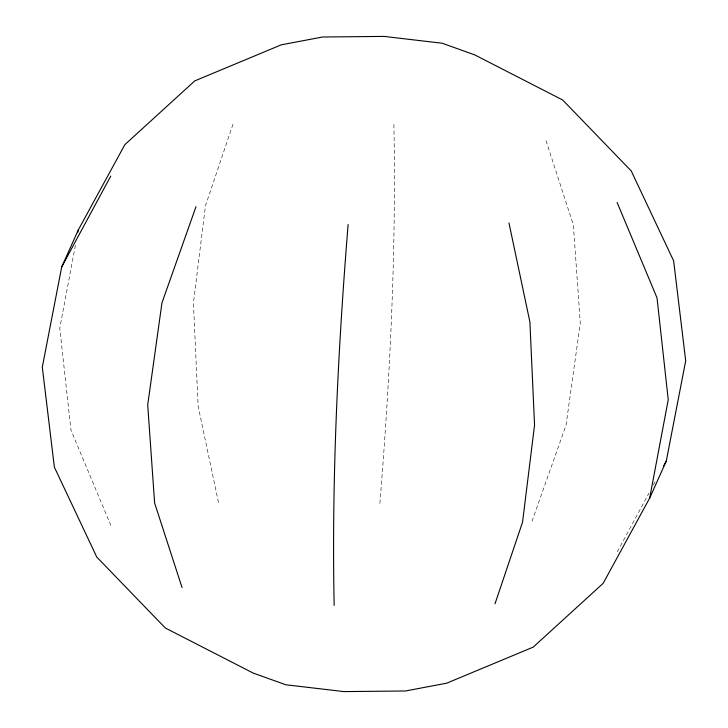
<?xml version="1.0" encoding="UTF-8"?>
<svg xmlns="http://www.w3.org/2000/svg" width="728" height="728" viewBox="0 0 728 728"><rect width="100%" height="100%" fill="white"/><g stroke="black" fill="none" stroke-linecap="round" stroke-linejoin="round"><path stroke-width="0.55" stroke-dasharray="3.64 2.73" d="M379.88 503.467C390.126 376.804 396.396 249.695 393.848 122.595M75.403 245.363L59.76 328.264L70.98 430.13L110.883 525.525M232.996 124.197L205.451 205.842L193.439 302.975L198.116 406.078L219.028 505.068M531.995 521.33L566.029 425.207L580.289 323.086L573.373 224.97L545.964 140.468M617.28 551.842L649.048 492.993M653.362 485.012L656.055 480.025"/><path stroke-width="1.09" d="M348.121 224.533C337.874 351.196 331.604 478.305 334.152 605.405M77.905 232.105L78.324 229.893L124.852 144.654L194.786 80.881L281.281 44.827L322.595 37.01L384.029 36.4L442.133 43.225L474.711 54.882L562.699 100.009L631.249 170.98L673.628 260.842L685.703 360.797L666.284 461.079L649.676 498.107L603.148 583.346L533.215 647.119L446.719 683.173L405.405 690.99L343.971 691.6L285.867 684.775L253.289 673.118L165.302 627.991L96.751 557.02L54.373 467.158L42.297 367.203L61.716 266.921L78.324 229.893M649.676 498.107L668.24 399.736L657.02 297.87L617.116 202.475M495.004 603.803L522.549 522.158L534.561 425.025L529.884 321.922L508.972 222.932M196.005 206.67L161.971 302.793L147.711 404.914L154.627 503.03L182.036 587.532M61.716 266.921L110.72 176.158M663.59 466.066L666.284 461.079"/></g></svg>
